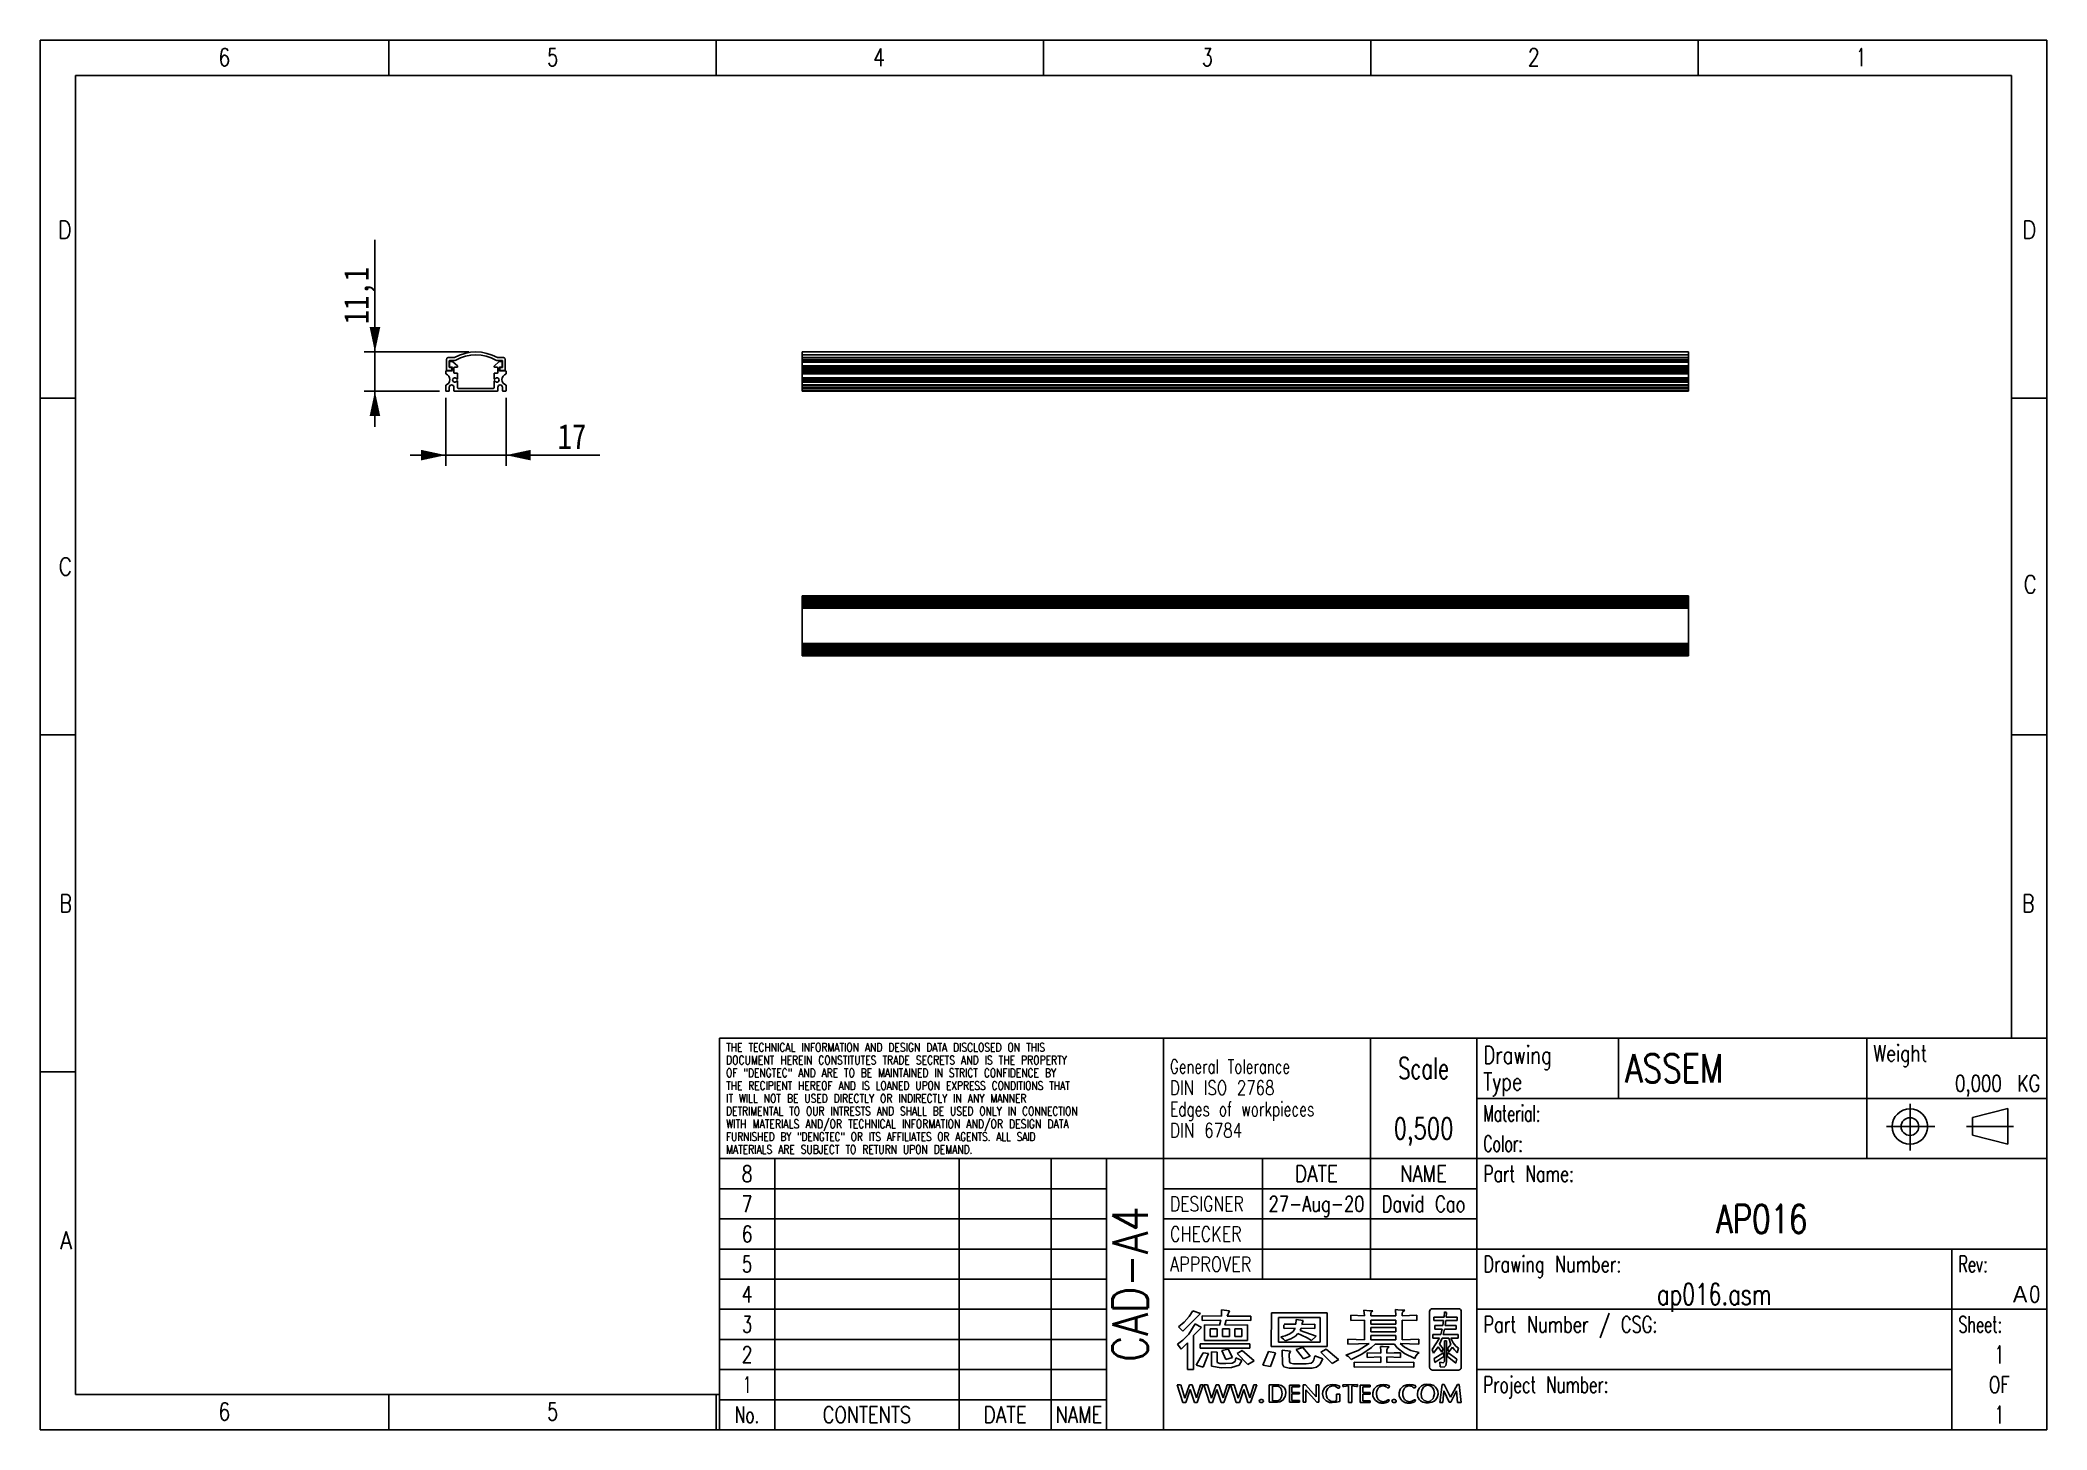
# Model space of a CAD drawing. Extents: x 14 to 580, y 14 to 406.
import ezdxf
from ezdxf.enums import TextEntityAlignment as Align

# ---------------------------------------------------------------- set-up
doc = ezdxf.new("R2010")
doc.units = 0
doc.header["$LTSCALE"] = 32.67
doc.layers.get('0').update_dxf_attribs({"linetype": 'CONTINUOUS'})
for name, color, linetype in [('AP0162', 7, 'CONTINUOUS'), ('AP0164', 7, 'CONTINUOUS'), ('AP0169', 7, 'CONTINUOUS')]:
    doc.layers.add(name, color=color, linetype=linetype)
doc.styles.get("Standard").update_dxf_attribs({"font": 'SIMHEI.SHX', "width": 0.85})
doc.styles.add('TEXTSTYLE_2', font='TXT.TTF')
doc.styles.add('TEXTSTYLE_3', font='TXT.TTF')
doc.styles.add('TEXTSTYLE_4', font='TXT.TTF')
doc.styles.add('TEXTSTYLE_5', font='TXT.TTF')
doc.styles.add('TEXTSTYLE_6', font='TXT.TTF')
doc.styles.add('TEXTSTYLE_8', font='gdt', dxfattribs={"width": 0.55})
doc.dimstyles.get("Standard").update_dxf_attribs({"dimtxt": 2.5, "dimasz": 2.5, "dimexe": 1.25, "dimexo": 0.625, "dimtad": 1, "dimcen": 2.5, "dimazin": 3, "dimtfac": 1, "dimtmove": 0, "dimatfit": 3})

# ---------------------------------------------------------------- blocks, each defined once
blk = doc.blocks.new('SYMBOL_283_BL0', base_point=(374.78, 34.86))
at = {"layer": 'AP0169', "color": 7}
for p, q in [((336.31, 41.86), (341.3, 46.84)), ((338.1, 45.94), (336.66, 44.38)), ((339.1, 47.61), (338.1, 45.94)), ((341.3, 46.84), (339.1, 47.61)), ((341.74, 46.12), (341.74, 44.85)), ((341.74, 46.12), (347.17, 46.03)), ((347.18, 47.9), (347.17, 46.03)), ((349.45, 47.59), (347.18, 47.9)), ((349.45, 47.59), (348.82, 46.03)), ((348.82, 46.03), (355.48, 46.08)), ((355.48, 46.08), (355.48, 44.86)), ((361.23, 37.51), (361.28, 46.99)), ((361.28, 46.99), (377.01, 47.02)), ((363.25, 45.72), (363.25, 38.77)), ((374.99, 45.72), (363.25, 45.72)), ((374.99, 38.77), (374.99, 45.72)), ((377.01, 47.02), (377.01, 37.51)), ((383.7, 46.32), (387.54, 46.15)), ((383.7, 46.32), (383.7, 44.83)), ((387.31, 47.76), (387.54, 46.15)), ((387.31, 47.76), (388.91, 47.61)), ((388.91, 47.61), (389.85, 47.6)), ((389.3, 46.78), (389.29, 46.15)), ((389.29, 46.15), (396.42, 46.15)), ((389.43, 47.18), (389.3, 46.78)), ((389.85, 47.6), (389.43, 47.18)), ((396.28, 47.96), (396.42, 46.15)), ((396.28, 47.96), (396.98, 47.88)), ((396.98, 47.88), (398.08, 47.8)), ((398.08, 47.8), (398.94, 47.79)), ((398.27, 47.21), (398.13, 46.82)), ((398.13, 46.82), (398.13, 46.14)), ((398.13, 46.14), (402.28, 46.31)), ((398.94, 47.79), (398.27, 47.21)), ((402.28, 46.31), (402.28, 44.82)), ((405.9, 47.37), (405.9, 31.66)), ((414.04, 48.16), (406.7, 48.16)), ((409.97, 45.82), (407.08, 45.82)), ((407.08, 45.82), (407.08, 44.8)), ((410.08, 47.31), (409.97, 45.82)), ((410.08, 47.31), (410.67, 47.13)), ((410.56, 45.82), (410.67, 47.13)), ((413.66, 45.82), (410.56, 45.82)), ((413.66, 44.8), (413.66, 45.82)), ((414.83, 31.66), (414.83, 47.37)), ((336.66, 44.38), (335.05, 43.09)), ((335.05, 43.09), (336.31, 41.86)), ((337.99, 41.01), (336.32, 39.31)), ((339.82, 43.9), (337.99, 41.01)), ((339.33, 40.59), (341.52, 42.91)), ((339.33, 31.06), (339.33, 40.59)), ((339.82, 43.9), (341.52, 42.91)), ((341.75, 44.85), (347, 44.96)), ((342.45, 43.66), (342.43, 39.24)), ((346.68, 43.55), (342.45, 43.66)), ((344.01, 42.51), (344.01, 40.37)), ((344.03, 42.51), (346.02, 42.51)), ((344.03, 40.37), (346.02, 40.37)), ((346.02, 40.37), (346.02, 42.51)), ((347, 44.97), (346.68, 43.55)), ((347.46, 42.51), (347.46, 40.37)), ((347.46, 42.51), (349.44, 42.51)), ((347.46, 40.37), (349.44, 40.37)), ((348.49, 44.95), (348.16, 43.54)), ((354.56, 43.65), (348.16, 43.54)), ((355.48, 44.86), (348.49, 44.95)), ((349.44, 40.37), (349.44, 42.51)), ((350.92, 42.51), (350.92, 40.37)), ((350.95, 42.51), (352.93, 42.51)), ((350.95, 40.37), (352.93, 40.37)), ((352.93, 40.37), (352.93, 42.51)), ((354.56, 43.65), (354.54, 39.24)), ((365.13, 40.5), (363.92, 40.21)), ((363.92, 40.21), (364.7, 39.62)), ((364.74, 43.64), (364.74, 42.62)), ((368.01, 42.72), (364.88, 42.59)), ((364.9, 43.83), (368.17, 43.81)), ((366.52, 41.04), (365.13, 40.5)), ((365.2, 39.07), (366.76, 39.68)), ((367.44, 41.77), (366.52, 41.04)), ((366.76, 39.68), (368.05, 40.46)), ((368.01, 42.72), (367.44, 41.77)), ((368.05, 40.46), (368.76, 41.14)), ((368.26, 45.12), (368.17, 43.81)), ((368.26, 45.12), (370.24, 44.84)), ((368.76, 41.14), (369.77, 40.72)), ((369.64, 42.72), (369.37, 42.06)), ((369.37, 42.06), (373.94, 40.46)), ((373.57, 42.59), (369.64, 42.72)), ((369.77, 40.72), (371.35, 39.95)), ((370.24, 44.84), (369.9, 43.72)), ((369.9, 43.72), (373.57, 43.84)), ((371.35, 39.95), (372.6, 39.21)), ((372.6, 39.21), (373.94, 40.46)), ((373.57, 43.84), (373.57, 42.59)), ((387.55, 44.97), (383.7, 44.83)), ((387.55, 44.97), (387.55, 39.42)), ((396.42, 44.97), (389.29, 44.97)), ((389.29, 44.97), (389.29, 43.82)), ((389.29, 43.82), (396.42, 43.82)), ((396.42, 42.86), (389.29, 42.86)), ((389.29, 42.86), (389.29, 41.61)), ((389.29, 41.61), (396.42, 41.61)), ((396.42, 40.65), (389.29, 40.65)), ((389.29, 40.65), (389.29, 39.43)), ((396.42, 43.82), (396.42, 44.97)), ((396.42, 41.61), (396.42, 42.86)), ((396.42, 39.43), (396.42, 40.65)), ((402.28, 44.82), (398.13, 44.97)), ((398.13, 44.97), (398.13, 39.42)), ((408.71, 39.88), (406.66, 36.7)), ((409.05, 40.91), (406.79, 40.91)), ((406.79, 40.91), (406.79, 39.88)), ((406.79, 39.88), (408.71, 39.88)), ((407.08, 44.8), (409.86, 44.8)), ((407.34, 43.47), (409.67, 43.47)), ((407.34, 43.47), (407.34, 42.44)), ((409.48, 42.44), (407.34, 42.44)), ((409.43, 39.88), (408.67, 38.17)), ((409.48, 42.44), (409.05, 40.91)), ((409.43, 39.88), (411.28, 39.88)), ((409.86, 44.8), (409.67, 43.47)), ((410.11, 42.44), (409.74, 40.91)), ((413.96, 40.91), (409.74, 40.91)), ((413.41, 42.44), (410.11, 42.44)), ((410.45, 44.8), (410.28, 43.47)), ((410.28, 43.47), (413.41, 43.47)), ((410.45, 44.8), (413.66, 44.8)), ((411.28, 39.88), (411.93, 38.06)), ((411.89, 39.88), (412.55, 38.56)), ((411.89, 39.88), (413.96, 39.88)), ((413.41, 43.47), (413.41, 42.44)), ((413.96, 40.91), (413.96, 39.88)), ((336.32, 39.31), (334.83, 38.16)), ((334.83, 38.16), (335.82, 36.75)), ((335.82, 36.75), (337.61, 38.59)), ((337.61, 38.59), (337.61, 31.06)), ((341.99, 35.73), (340.09, 32.21)), ((355.15, 38.27), (341.18, 38.29)), ((341.18, 38.29), (341.18, 37.02)), ((341.18, 37.02), (355.15, 37.05)), ((343.55, 35.51), (341.99, 35.73)), ((343.55, 35.51), (342.01, 31.65)), ((342.43, 39.24), (354.54, 39.24)), ((344.41, 35.97), (346.02, 35.87)), ((344.41, 35.97), (344.41, 31.96)), ((346.02, 35.87), (346.02, 33.01)), ((347.34, 36.35), (349.11, 36.76)), ((348.47, 33.89), (347.34, 36.35)), ((350.32, 34.42), (348.47, 33.89)), ((349.11, 36.76), (350.32, 34.42)), ((351.23, 34.29), (351.02, 33.3)), ((352.98, 33.6), (351.23, 34.29)), ((351.61, 35.53), (353.06, 36.36)), ((354.64, 32.44), (351.61, 35.53)), ((353.06, 36.36), (356.39, 33.51)), ((355.15, 37.07), (355.15, 38.27)), ((360.48, 36.11), (358.82, 32.24)), ((362.45, 35.75), (360.48, 36.11)), ((361.07, 31.88), (362.44, 35.73)), ((377.01, 37.51), (361.23, 37.51)), ((363.25, 38.77), (374.99, 38.77)), ((364.35, 36.45), (364.37, 32.53)), ((366.7, 36.24), (364.35, 36.45)), ((364.7, 39.62), (365.2, 39.07)), ((366.3, 35.37), (366.7, 36.24)), ((366.36, 33.14), (366.3, 35.37)), ((370.11, 37.22), (368.29, 36.62)), ((368.29, 36.62), (370.3, 34.05)), ((372.18, 34.78), (370.11, 37.22)), ((370.3, 34.05), (372.18, 34.78)), ((373.52, 34.89), (373.28, 33.73)), ((375.75, 34.06), (373.55, 34.88)), ((374.92, 32.44), (375.75, 34.06)), ((376.68, 36.78), (375.21, 35.88)), ((375.21, 35.88), (378.4, 32.71)), ((380.23, 33.8), (376.68, 36.78)), ((385.77, 36.42), (382.3, 35.06)), ((382.3, 35.06), (383.01, 34.67)), ((387.55, 39.42), (382.87, 39.59)), ((382.87, 39.59), (382.87, 38.15)), ((382.87, 38.15), (388.89, 38.33)), ((383.01, 34.67), (383.78, 33.85)), ((383.79, 33.85), (386.79, 35.34)), ((388.89, 38.33), (385.77, 36.42)), ((386.79, 35.34), (389.51, 37.2)), ((388.3, 35.77), (392.18, 35.63)), ((388.3, 35.77), (388.3, 34.44)), ((392.18, 34.59), (388.3, 34.44)), ((389.29, 39.43), (396.42, 39.43)), ((389.51, 37.2), (390.52, 38.18)), ((396.03, 38.18), (390.52, 38.18)), ((392.01, 37.55), (392.16, 36.21)), ((392.01, 37.55), (392.76, 37.48)), ((392.16, 36.21), (392.18, 35.63)), ((392.18, 34.59), (392.18, 32.96)), ((392.76, 37.48), (393.86, 37.44)), ((393.86, 36.58), (393.85, 35.64)), ((393.85, 35.64), (395.91, 35.68)), ((397.68, 34.44), (393.85, 34.58)), ((393.85, 34.58), (393.85, 32.96)), ((393.86, 37.44), (394.51, 37.42)), ((393.98, 36.94), (393.86, 36.58)), ((394.51, 37.42), (393.98, 36.94)), ((395.91, 35.68), (397.68, 35.76)), ((396.68, 37.26), (396.03, 38.18)), ((398.85, 35.57), (396.68, 37.26)), ((397.62, 38.33), (398.85, 37.29)), ((402.9, 38.14), (397.62, 38.33)), ((397.68, 35.76), (397.68, 34.44)), ((402.9, 39.59), (398.13, 39.42)), ((398.85, 37.29), (400.6, 36.43)), ((401.74, 34.12), (398.85, 35.57)), ((400.6, 36.43), (402.93, 35.85)), ((401.95, 34.7), (401.74, 34.12)), ((402.4, 35.36), (401.95, 34.7)), ((402.93, 35.85), (402.4, 35.36)), ((402.9, 39.59), (402.9, 38.14)), ((406.66, 36.7), (407, 35.61)), ((408.27, 37.39), (407, 35.61)), ((407.22, 34.16), (409.81, 35.76)), ((407.22, 34.16), (407.4, 33.02)), ((409.94, 34.7), (407.4, 33.02)), ((409.33, 35.87), (408.27, 37.39)), ((408.67, 38.17), (409.68, 36.85)), ((409.68, 36.85), (409.33, 35.87)), ((409.81, 35.76), (409.94, 34.7)), ((410.71, 39.08), (410.14, 39.08)), ((410.14, 39.08), (410.14, 33.81)), ((410.71, 39.08), (410.71, 33.14)), ((411.05, 35.78), (410.82, 34.8)), ((410.82, 34.8), (413.29, 32.77)), ((411.93, 38.06), (410.98, 36.93)), ((410.98, 36.93), (411.29, 35.98)), ((413.56, 33.97), (411.05, 35.78)), ((412.37, 37.32), (411.29, 35.98)), ((412.37, 37.32), (412.93, 36.56)), ((412.55, 38.56), (413.32, 37.62)), ((412.93, 36.56), (413.72, 35.74)), ((413.29, 32.77), (413.56, 33.97)), ((413.32, 37.62), (414.08, 37.01)), ((414.08, 37.01), (413.72, 35.74)), ((339.33, 31.06), (337.61, 31.06)), ((340.13, 32.2), (342.01, 31.65)), ((344.41, 31.96), (347.11, 31.54)), ((346.71, 32.76), (346.02, 33.01)), ((348.47, 32.69), (346.71, 32.76)), ((347.11, 31.54), (350.01, 31.58)), ((350.22, 32.79), (348.47, 32.69)), ((350.01, 31.58), (352.16, 32.24)), ((351.02, 33.3), (350.22, 32.79)), ((352.16, 32.24), (352.98, 33.6)), ((356.39, 33.51), (354.64, 32.44)), ((358.82, 32.24), (361.07, 31.88)), ((364.37, 32.53), (364.79, 31.79)), ((364.79, 31.79), (366.33, 31.38)), ((366.33, 31.38), (372.76, 31.4)), ((366.67, 32.78), (366.36, 33.14)), ((367.54, 32.62), (366.67, 32.78)), ((371.08, 32.61), (367.54, 32.62)), ((372.45, 32.8), (371.08, 32.61)), ((373.01, 33.17), (372.45, 32.8)), ((372.76, 31.4), (373.98, 31.68)), ((373.28, 33.73), (373.01, 33.17)), ((373.98, 31.68), (374.92, 32.44)), ((378.4, 32.71), (380.29, 33.83)), ((392.18, 32.96), (384.64, 33.11)), ((384.64, 33.11), (384.64, 31.65)), ((384.64, 31.65), (393.7, 31.79)), ((393.7, 31.79), (401.46, 31.65)), ((401.46, 33.11), (393.85, 32.96)), ((401.46, 31.65), (401.46, 33.11)), ((406.7, 30.86), (414.04, 30.86)), ((409.73, 32.95), (408.83, 33.07)), ((408.83, 33.07), (408.92, 31.75)), ((408.92, 31.75), (410.04, 31.72)), ((409.96, 33.06), (409.73, 32.95)), ((410.09, 33.3), (409.96, 33.06)), ((410.04, 31.72), (410.47, 32.16)), ((410.14, 33.81), (410.09, 33.3)), ((410.47, 32.16), (410.71, 33.14)), ((334.73, 26.7), (335.61, 26.69)), ((336.32, 21.74), (334.73, 26.7)), ((335.76, 26.69), (336.88, 22.98)), ((336.88, 22.98), (338.14, 26.7)), ((338.41, 25.4), (337.18, 21.74)), ((338.14, 26.7), (338.89, 26.69)), ((339.57, 21.74), (338.41, 25.4)), ((338.89, 26.69), (340.11, 23.03)), ((340.11, 23.03), (341.29, 26.7)), ((342.08, 26.69), (340.37, 21.74)), ((341.29, 26.7), (342.08, 26.69)), ((342.26, 26.7), (343.85, 21.74)), ((343.28, 26.69), (342.26, 26.7)), ((344.41, 22.98), (343.28, 26.69)), ((345.67, 26.69), (344.41, 22.98)), ((344.71, 21.74), (345.93, 25.4)), ((346.42, 26.69), (345.67, 26.69)), ((345.93, 25.4), (347.1, 21.74)), ((347.64, 23.03), (346.42, 26.69)), ((348.81, 26.7), (347.64, 23.03)), ((347.9, 21.74), (349.61, 26.69)), ((349.61, 26.69), (348.81, 26.7)), ((349.78, 26.7), (350.81, 26.69)), ((351.38, 21.74), (349.78, 26.7)), ((350.81, 26.69), (351.93, 22.98)), ((351.93, 22.98), (353.2, 26.7)), ((353.46, 25.4), (352.24, 21.74)), ((353.2, 26.7), (353.95, 26.69)), ((354.63, 21.74), (353.46, 25.4)), ((353.95, 26.69), (355.17, 23.03)), ((355.17, 23.03), (356.34, 26.7)), ((357.14, 26.69), (355.43, 21.74)), ((356.34, 26.7), (357.14, 26.69)), ((363.33, 26.7), (360.62, 26.69)), ((360.62, 26.69), (360.62, 21.81)), ((361.57, 26.34), (361.57, 22.14)), ((362.5, 26.33), (361.57, 26.33)), ((363.41, 26.19), (362.5, 26.33)), ((364.1, 26.54), (363.33, 26.7)), ((363.85, 25.89), (363.41, 26.19)), ((363.72, 22.54), (364.15, 23.29)), ((364.11, 25.32), (363.85, 25.89)), ((364.86, 25.99), (364.1, 26.54)), ((364.26, 24.62), (364.11, 25.32)), ((364.15, 23.29), (364.28, 24.25)), ((364.28, 24.25), (364.26, 24.62)), ((364.51, 22.4), (365.16, 23.39)), ((364.86, 25.99), (365.22, 25.26)), ((365.34, 24.42), (365.16, 23.39)), ((365.22, 25.26), (365.34, 24.42)), ((366.35, 26.63), (369.18, 26.63)), ((366.35, 21.81), (366.35, 26.63)), ((369.18, 26.17), (367.07, 26.17)), ((367.07, 26.17), (367.07, 24.58)), ((367.07, 24.58), (369.18, 24.58)), ((369.18, 24.13), (367.07, 24.13)), ((367.07, 24.13), (367.07, 22.24)), ((369.18, 26.63), (369.18, 26.17)), ((369.18, 24.58), (369.18, 24.13)), ((370.23, 21.81), (370.23, 26.69)), ((370.23, 26.69), (370.85, 26.69)), ((370.85, 26.69), (373.95, 23.28)), ((374.12, 21.81), (370.95, 25.32)), ((370.95, 25.32), (370.95, 21.81)), ((373.95, 23.28), (373.95, 26.69)), ((373.95, 26.69), (374.67, 26.69)), ((374.67, 26.69), (374.67, 21.81)), ((375.81, 24.84), (375.73, 24.14)), ((375.73, 24.14), (376.01, 22.92)), ((376.28, 25.85), (375.81, 24.84)), ((376.01, 22.92), (376.69, 22.14)), ((377.11, 26.48), (376.28, 25.85)), ((376.76, 24.7), (376.73, 24.22)), ((376.73, 24.22), (376.82, 23.5)), ((376.89, 25.2), (376.76, 24.7)), ((376.82, 23.5), (377.04, 22.96)), ((377.17, 25.7), (376.89, 25.2)), ((377.04, 22.96), (377.46, 22.43)), ((377.82, 26.7), (377.11, 26.48)), ((377.7, 26.15), (377.17, 25.7)), ((378.5, 26.43), (377.7, 26.15)), ((378.38, 26.78), (377.82, 26.7)), ((378.38, 26.78), (379.47, 26.73)), ((379.12, 26.37), (378.5, 26.43)), ((380.14, 25.75), (379.12, 26.37)), ((379.47, 26.73), (380.62, 26.34)), ((379.67, 22.24), (379.67, 24.08)), ((379.67, 24.08), (380.56, 24.08)), ((380.39, 25.75), (380.14, 25.75)), ((380.62, 26.34), (380.39, 25.75)), ((380.56, 24.08), (380.55, 22.02)), ((381.46, 26.74), (385.56, 26.75)), ((381.46, 26.74), (381.46, 26.23)), ((381.46, 26.23), (381.75, 26.23)), ((381.75, 26.23), (383.05, 26.39)), ((383.05, 26.39), (383.05, 21.74)), ((383.97, 21.74), (383.97, 26.39)), ((383.97, 26.39), (385.27, 26.23)), ((385.27, 26.23), (385.56, 26.23)), ((385.56, 26.75), (385.55, 26.26)), ((386.31, 26.56), (389.14, 26.56)), ((386.31, 21.74), (386.31, 26.56)), ((389.14, 26.1), (387.03, 26.1)), ((387.03, 26.1), (387.03, 24.51)), ((387.03, 24.51), (389.14, 24.51)), ((389.14, 24.06), (387.03, 24.06)), ((387.03, 24.06), (387.03, 22.17)), ((389.14, 26.56), (389.14, 26.1)), ((389.14, 24.51), (389.14, 24.06)), ((389.9, 24.19), (389.9, 24.18)), ((390.93, 24.18), (390.93, 24.27)), ((392.87, 26.75), (392.58, 26.74)), ((392.72, 26.44), (392.76, 26.44)), ((392.76, 26.44), (392.84, 26.43)), ((392.84, 26.43), (392.92, 26.42)), ((392.92, 26.42), (393.22, 26.35)), ((393.47, 26.71), (393.16, 26.73)), ((393.77, 26.68), (393.47, 26.71)), ((393.79, 26.06), (394.06, 25.84)), ((394.06, 25.84), (394.41, 25.84)), ((394.41, 25.84), (394.58, 26.4)), ((397.32, 24.19), (397.32, 24.18)), ((398.35, 24.18), (398.35, 24.27)), ((400.29, 26.75), (400, 26.74)), ((400.14, 26.44), (400.18, 26.44)), ((400.18, 26.44), (400.26, 26.43)), ((400.26, 26.43), (400.34, 26.42)), ((400.34, 26.42), (400.64, 26.35)), ((400.89, 26.71), (400.57, 26.73)), ((401.19, 26.68), (400.89, 26.71)), ((401.21, 26.06), (401.48, 25.84)), ((401.48, 25.84), (401.83, 25.84)), ((401.83, 25.84), (402, 26.4)), ((402.55, 24.94), (402.45, 24.18)), ((402.45, 24.18), (402.48, 23.72)), ((402.48, 23.72), (402.6, 23.22)), ((402.94, 25.75), (402.55, 24.94)), ((402.6, 23.22), (403.05, 22.48)), ((402.98, 25.79), (403.58, 26.41)), ((403.48, 24.23), (403.72, 25.22)), ((403.63, 23.24), (403.48, 24.23)), ((403.58, 26.41), (404.35, 26.75)), ((403.63, 23.24), (403.8, 22.85)), ((403.72, 25.22), (404.22, 26.05)), ((404.33, 22.26), (403.8, 22.85)), ((404.72, 26.42), (404.22, 26.05)), ((404.35, 26.75), (405.13, 26.86)), ((405.33, 26.56), (404.72, 26.42)), ((406.11, 26.81), (405.13, 26.86)), ((405.33, 26.56), (406.1, 26.37)), ((406.86, 22.85), (406.05, 22.08)), ((406.52, 26.09), (406.1, 26.37)), ((407.13, 26.49), (406.11, 26.81)), ((406.91, 25.62), (406.52, 26.09)), ((407.04, 23.24), (406.86, 22.85)), ((406.91, 25.62), (407.1, 25.21)), ((407.24, 24.23), (407.04, 23.24)), ((407.1, 25.21), (407.22, 24.73)), ((407.13, 26.49), (407.6, 26.06)), ((407.22, 24.73), (407.24, 24.23)), ((407.44, 22.3), (408.08, 23.15)), ((407.6, 26.06), (407.88, 25.69)), ((408.18, 24.96), (407.88, 25.69)), ((408.08, 23.15), (408.27, 24.08)), ((408.27, 24.08), (408.18, 24.96)), ((408.78, 21.74), (409.47, 26.75)), ((409.47, 26.75), (409.98, 26.75)), ((409.88, 24.96), (409.59, 21.74)), ((411.46, 21.85), (409.88, 24.96)), ((409.98, 26.75), (411.84, 23.21)), ((411.84, 23.21), (413.74, 26.75)), ((413.5, 25.02), (411.87, 21.85)), ((413.8, 21.74), (413.5, 25.02)), ((413.74, 26.75), (414.26, 26.75)), ((414.26, 26.75), (414.83, 21.74)), ((337.18, 21.74), (336.32, 21.74)), ((340.37, 21.74), (339.57, 21.74)), ((343.85, 21.74), (344.71, 21.74)), ((347.1, 21.74), (347.9, 21.74)), ((352.24, 21.74), (351.38, 21.74)), ((355.43, 21.74), (354.63, 21.74)), ((357.83, 22.06), (357.91, 22.39)), ((357.98, 21.77), (357.83, 22.06)), ((357.91, 22.39), (358.26, 22.58)), ((358.26, 21.68), (357.98, 21.77)), ((358.26, 22.58), (358.59, 22.59)), ((358.73, 21.71), (358.26, 21.68)), ((358.59, 22.59), (358.89, 22.44)), ((358.98, 21.92), (358.73, 21.71)), ((358.89, 22.44), (359.02, 22.21)), ((359.02, 22.21), (358.98, 21.92)), ((360.62, 21.81), (362.96, 21.81)), ((361.57, 22.14), (362.34, 22.14)), ((362.34, 22.14), (363.12, 22.21)), ((363.02, 21.81), (363.67, 21.91)), ((363.12, 22.21), (363.72, 22.54)), ((363.67, 21.91), (364.51, 22.4)), ((369.18, 21.81), (366.35, 21.81)), ((367.07, 22.24), (369.18, 22.24)), ((369.18, 22.24), (369.18, 21.81)), ((370.95, 21.81), (370.23, 21.81)), ((374.67, 21.81), (374.12, 21.81)), ((376.69, 22.14), (377.66, 21.75)), ((378.08, 22.07), (377.46, 22.43)), ((377.66, 21.75), (378.45, 21.7)), ((378.66, 21.96), (378.08, 22.07)), ((379.6, 21.79), (378.45, 21.7)), ((379.19, 22.03), (378.66, 21.96)), ((379.19, 22.03), (379.67, 22.24)), ((380.55, 22.02), (379.6, 21.79)), ((383.05, 21.74), (383.97, 21.74)), ((389.14, 21.74), (386.31, 21.74)), ((387.03, 22.17), (389.14, 22.17)), ((389.14, 22.17), (389.14, 21.74)), ((392.5, 21.56), (392.79, 21.56)), ((392.79, 21.56), (392.99, 21.57)), ((392.99, 21.57), (393.19, 21.59)), ((393.19, 21.59), (393.39, 21.63)), ((393.39, 21.63), (393.6, 21.67)), ((393.6, 21.67), (393.65, 21.69)), ((393.65, 21.69), (393.71, 21.7)), ((393.71, 21.7), (394.01, 21.8)), ((394.01, 21.8), (394.11, 21.85)), ((394.11, 21.85), (394.21, 21.9)), ((394.47, 22.47), (394.18, 22.46)), ((394.21, 21.9), (394.31, 21.96)), ((394.31, 21.96), (394.41, 22.02)), ((394.41, 22.02), (394.47, 22.47)), ((395.28, 21.98), (395.31, 22.3)), ((395.41, 21.77), (395.28, 21.98)), ((395.31, 22.3), (395.47, 22.51)), ((395.7, 21.68), (395.41, 21.77)), ((395.47, 22.51), (395.7, 22.58)), ((395.7, 22.58), (396.02, 22.59)), ((396.01, 21.68), (395.7, 21.68)), ((396.16, 21.71), (396.01, 21.68)), ((396.02, 22.59), (396.26, 22.5)), ((396.36, 21.85), (396.16, 21.71)), ((396.26, 22.5), (396.43, 22.3)), ((396.46, 22.12), (396.36, 21.85)), ((396.43, 22.3), (396.46, 22.12)), ((399.92, 21.56), (400.21, 21.56)), ((400.21, 21.56), (400.41, 21.57)), ((400.41, 21.57), (400.61, 21.59)), ((400.61, 21.59), (400.81, 21.63)), ((400.81, 21.63), (401.02, 21.67)), ((401.02, 21.67), (401.07, 21.69)), ((401.07, 21.69), (401.13, 21.7)), ((401.13, 21.7), (401.43, 21.8)), ((401.43, 21.8), (401.53, 21.85)), ((401.53, 21.85), (401.63, 21.9)), ((401.88, 22.47), (401.6, 22.46)), ((401.63, 21.9), (401.73, 21.96)), ((401.73, 21.96), (401.83, 22.02)), ((401.83, 22.02), (401.88, 22.47)), ((403.05, 22.48), (403.35, 22.22)), ((403.35, 22.22), (404.02, 21.83)), ((404.02, 21.83), (404.85, 21.63)), ((405.37, 21.9), (404.33, 22.26)), ((404.85, 21.63), (405.56, 21.62)), ((406.05, 22.08), (405.37, 21.9)), ((405.56, 21.62), (406.54, 21.79)), ((406.54, 21.79), (407.01, 22.01)), ((407.01, 22.01), (407.44, 22.3)), ((408.78, 21.74), (409.59, 21.74)), ((411.87, 21.85), (411.46, 21.85)), ((413.8, 21.74), (414.83, 21.74))]:
    blk.add_line(p, q, dxfattribs=at)
for centre, radius, start, end in [((406.7, 47.37), 0.799, 90, 180), ((414.04, 47.37), 0.799, 0, 90), ((406.7, 31.66), 0.799, 180, 270), ((414.04, 31.66), 0.799, 270, 360), ((392.4, 24.21), 2.5, 158.0467, 180.3952), ((392.82, 24.13), 2.93, 179.1046, 200.8922), ((392.6, 24.1), 2.73, 136.7287, 157.5392), ((392.36, 24.05), 2.46, 202.8963, 250.0701), ((392.3, 24.39), 2.32, 111.1471, 136.841), ((393.49, 24.31), 2.56, 160.119, 180.9693), ((394.42, 24.2), 3.49, 180.1894, 197.9684), ((392.9, 24.5), 1.94, 135.1351, 159.4747), ((392.58, 23.6), 1.55, 197.9155, 229.0523), ((392.53, 23.7), 3.04, 89.1542, 110.4525), ((392.91, 24.52), 1.94, 95.5685, 135.5687), ((392.97, 27.43), 0.691, 260.9564, 273.018), ((393.12, 27.48), 0.75, 261.6919, 272.7717), ((392.58, 24.37), 2.07, 63.4314, 72.1964), ((392.57, 24.35), 2.09, 54.3712, 63.3981), ((393.37, 24.06), 2.65, 68.5873, 81.3424), ((393.69, 24.97), 1.68, 58.0891, 67.5455), ((399.82, 24.21), 2.5, 158.0467, 180.3952), ((400.24, 24.13), 2.93, 179.1046, 200.8922), ((400.02, 24.1), 2.73, 136.7287, 157.5392), ((399.78, 24.05), 2.46, 202.8963, 250.0701), ((399.72, 24.39), 2.32, 111.1471, 136.841), ((400.91, 24.31), 2.56, 160.119, 180.9693), ((401.84, 24.2), 3.49, 180.1894, 197.9684), ((400.32, 24.5), 1.94, 135.1351, 159.4747), ((400, 23.6), 1.55, 197.9155, 229.0523), ((399.95, 23.7), 3.04, 89.1542, 110.4525), ((400.33, 24.52), 1.94, 95.5685, 135.5687), ((400.39, 27.43), 0.691, 260.9564, 273.018), ((400.54, 27.48), 0.75, 261.6919, 272.7717), ((400, 24.37), 2.08, 54.329, 72.1869), ((400.79, 24.06), 2.65, 68.5873, 81.3424), ((401.11, 24.97), 1.68, 58.0891, 67.5455), ((392.48, 24.41), 2.85, 250.2982, 270.5014), ((393.02, 24.11), 2.23, 229.1447, 246.9842), ((392.91, 23.89), 1.98, 247.3414, 266.3689), ((392.59, 24.53), 2.63, 274.3561, 282.4978), ((392.67, 24.17), 2.26, 282.3564, 291.9904), ((392.67, 24.31), 2.39, 290.9261, 300.3826), ((392.8, 24.1), 2.14, 300.1226, 310.0864), ((399.9, 24.41), 2.85, 250.2982, 270.5014), ((400.44, 24.11), 2.23, 229.1447, 246.9842), ((400.33, 23.89), 1.98, 247.3414, 266.3689), ((400.01, 24.53), 2.63, 274.3561, 282.4978), ((400.09, 24.17), 2.26, 282.3564, 291.9904), ((400.08, 24.31), 2.39, 290.9261, 300.3826), ((400.22, 24.1), 2.14, 300.1226, 310.0864)]:
    blk.add_arc(centre, radius, start, end, dxfattribs=at)
blk = doc.blocks.new('_FILLED')
at = {"color": 0, "linetype": 'BYBLOCK'}
blk.add_solid([(0, 0), (-1, 0.214), (-1, -0.214)], dxfattribs=at)
blk = doc.blocks.new('*D0')
at = {"layer": 'AP0164', "color": 3}
for p, q in [((128.4, 305.14), (128.4, 285.94)), ((145.4, 305.14), (145.4, 285.94)), ((128.4, 288.94), (118.4, 288.94)), ((118.4, 288.94), (136.9, 288.94)), ((171.85, 288.94), (136.9, 288.94)), ((145.4, 288.94), (171.85, 288.94))]:
    blk.add_line(p, q, dxfattribs=at)
at = {"layer": 'AP0164', "color": 3, "xscale": 7, "yscale": 7, "zscale": 7}
blk.add_blockref('_FILLED', (128.4, 288.94), dxfattribs=at)
at = {"layer": 'AP0164', "color": 3, "xscale": 7, "yscale": 7, "zscale": 7, "rotation": 180}
blk.add_blockref('_FILLED', (145.4, 288.94), dxfattribs=at)
at = {"layer": 'AP0164', "color": 3, "width": 0.85}
blk.add_text('17', height=7, dxfattribs=at).set_placement((159.95, 290.69))
blk = doc.blocks.new('*D1')
at = {"layer": 'AP0164', "color": 3}
for p, q in [((108.43, 318.04), (108.43, 349.64)), ((108.43, 349.64), (108.43, 312.49)), ((134.9, 318.04), (105.43, 318.04)), ((108.43, 296.94), (108.43, 312.49)), ((126.6, 306.94), (105.43, 306.94)), ((108.43, 306.94), (108.43, 296.94))]:
    blk.add_line(p, q, dxfattribs=at)
at = {"layer": 'AP0164', "color": 3, "xscale": 7, "yscale": 7, "zscale": 7}
for p, rotation in [((108.43, 318.04), 270), ((108.43, 306.94), 90)]:
    blk.add_blockref('_FILLED', p, dxfattribs=dict(at, rotation=rotation))
at = {"layer": 'AP0164', "color": 3, "width": 0.85}
blk.add_text('11,1', height=7, rotation=90, dxfattribs=at).set_placement((106.68, 325.84))

msp = doc.modelspace()

# ---------------------------------------------------------------- linework, layer by layer
at = {"layer": 'AP0162', "color": 7}
for p, q in [((228.913, 306.939), (228.913, 318.039)), ((228.913, 318.039), (478.913, 318.039)), ((228.913, 317.239), (478.913, 317.239)), ((478.913, 306.939), (478.913, 318.039)), ((128.404, 312.539), (128.404, 311.842)), ((128.604, 315.939), (128.604, 313.039)), ((130.154, 312.739), (128.604, 312.739)), ((128.804, 312.839), (129.954, 312.839)), ((130.752, 316.439), (129.104, 316.439)), ((129.404, 313.739), (129.404, 315.539)), ((129.504, 315.639), (130.752, 315.639)), ((129.504, 315.139), (129.504, 313.939)), ((129.954, 313.639), (129.504, 313.639)), ((130.275, 315.339), (129.704, 315.339)), ((129.704, 313.739), (130.154, 313.739)), ((130.154, 313.039), (130.154, 313.439)), ((130.354, 313.539), (130.354, 312.939)), ((131.69, 314.098), (130.412, 315.286)), ((130.704, 312.239), (130.704, 313.539)), ((130.904, 313.739), (131.554, 313.739)), ((131.754, 312.039), (130.904, 312.039)), ((131.754, 310.339), (131.754, 312.039)), ((142.904, 312.039), (142.054, 312.039)), ((142.054, 312.039), (142.054, 310.339)), ((143.396, 315.286), (142.118, 314.098)), ((142.254, 313.739), (142.904, 313.739)), ((144.704, 316.439), (143.056, 316.439)), ((143.056, 315.639), (144.304, 315.639)), ((143.104, 313.539), (143.104, 312.239)), ((143.454, 312.939), (143.454, 313.539)), ((144.104, 315.339), (143.533, 315.339)), ((143.654, 313.739), (144.104, 313.739)), ((143.654, 313.439), (143.654, 313.039)), ((145.204, 312.739), (143.654, 312.739)), ((144.304, 313.639), (143.854, 313.639)), ((143.854, 312.839), (145.004, 312.839)), ((144.304, 313.939), (144.304, 315.139)), ((144.404, 315.539), (144.404, 313.739)), ((145.204, 313.039), (145.204, 315.939)), ((145.404, 311.842), (145.404, 312.539)), ((228.913, 316.464), (478.913, 316.464)), ((228.913, 316.439), (478.913, 316.439)), ((228.913, 315.939), (478.913, 315.939)), ((228.913, 315.766), (478.913, 315.766)), ((228.913, 315.639), (478.913, 315.639)), ((228.913, 315.539), (478.913, 315.539)), ((228.913, 315.339), (478.913, 315.339)), ((228.913, 315.286), (478.913, 315.286)), ((228.913, 315.139), (478.913, 315.139)), ((228.913, 314.098), (478.913, 314.098)), ((228.913, 313.939), (478.913, 313.939)), ((228.913, 313.739), (478.913, 313.739)), ((228.913, 313.639), (478.913, 313.639)), ((228.913, 313.539), (478.913, 313.539)), ((228.913, 313.439), (478.913, 313.439)), ((228.913, 313.039), (478.913, 313.039)), ((228.913, 312.939), (478.913, 312.939)), ((228.913, 312.839), (478.913, 312.839)), ((228.913, 312.739), (478.913, 312.739)), ((228.913, 312.539), (478.913, 312.539)), ((228.913, 312.239), (478.913, 312.239)), ((228.913, 312.039), (478.913, 312.039)), ((228.913, 311.842), (478.913, 311.842)), ((128.404, 308.673), (128.404, 307.139)), ((128.604, 306.939), (129.204, 306.939)), ((129.404, 307.139), (129.404, 308.089)), ((130.704, 308.089), (130.704, 307.139)), ((130.904, 306.939), (142.904, 306.939)), ((131.52, 310.339), (131.754, 310.339)), ((131.754, 309.939), (131.52, 309.939)), ((131.754, 307.939), (131.754, 309.939)), ((141.854, 307.739), (131.954, 307.739)), ((142.054, 310.339), (142.288, 310.339)), ((142.288, 309.939), (142.054, 309.939)), ((142.054, 309.939), (142.054, 307.939)), ((143.104, 307.139), (143.104, 308.089)), ((144.404, 308.089), (144.404, 307.139)), ((144.604, 306.939), (145.204, 306.939)), ((145.404, 307.139), (145.404, 308.673)), ((228.913, 310.739), (478.913, 310.739)), ((228.913, 310.339), (478.913, 310.339)), ((228.913, 309.939), (478.913, 309.939)), ((228.913, 309.539), (478.913, 309.539)), ((228.913, 308.739), (478.913, 308.739)), ((228.913, 308.673), (478.913, 308.673)), ((228.913, 308.089), (478.913, 308.089)), ((228.913, 307.939), (478.913, 307.939)), ((228.913, 307.739), (478.913, 307.739)), ((228.913, 307.139), (478.913, 307.139)), ((228.913, 306.939), (478.913, 306.939)), ((228.913, 249.298), (228.913, 232.298)), ((228.913, 249.298), (478.913, 249.298)), ((228.913, 249.098), (478.913, 249.098)), ((478.913, 249.298), (478.913, 232.298)), ((228.913, 248.898), (478.913, 248.898)), ((228.913, 248.598), (478.913, 248.598)), ((228.913, 248.498), (478.913, 248.498)), ((228.913, 248.298), (478.913, 248.298)), ((228.913, 248.198), (478.913, 248.198)), ((228.913, 248.148), (478.913, 248.148)), ((228.913, 247.998), (478.913, 247.998)), ((228.913, 247.748), (478.913, 247.748)), ((228.913, 247.548), (478.913, 247.548)), ((228.913, 247.427), (478.913, 247.427)), ((228.913, 247.348), (478.913, 247.348)), ((228.913, 247.291), (478.913, 247.291)), ((228.913, 246.998), (478.913, 246.998)), ((228.913, 246.951), (478.913, 246.951)), ((228.913, 246.853), (478.913, 246.853)), ((228.913, 246.798), (478.913, 246.798)), ((228.913, 246.464), (478.913, 246.464)), ((228.913, 246.183), (478.913, 246.183)), ((228.913, 246.148), (478.913, 246.148)), ((228.913, 246.012), (478.913, 246.012)), ((228.913, 245.948), (478.913, 245.948)), ((228.913, 245.748), (478.913, 245.748)), ((228.913, 235.848), (478.913, 235.848)), ((228.913, 235.648), (478.913, 235.648)), ((228.913, 235.585), (478.913, 235.585)), ((228.913, 235.448), (478.913, 235.448)), ((228.913, 235.414), (478.913, 235.414)), ((228.913, 235.133), (478.913, 235.133)), ((228.913, 234.798), (478.913, 234.798)), ((228.913, 234.744), (478.913, 234.744)), ((228.913, 234.646), (478.913, 234.646)), ((228.913, 234.598), (478.913, 234.598)), ((228.913, 234.306), (478.913, 234.306)), ((228.913, 234.248), (478.913, 234.248)), ((228.913, 234.17), (478.913, 234.17)), ((228.913, 234.048), (478.913, 234.048)), ((228.913, 233.848), (478.913, 233.848)), ((228.913, 233.598), (478.913, 233.598)), ((228.913, 233.448), (478.913, 233.448)), ((228.913, 233.398), (478.913, 233.398)), ((228.913, 233.298), (478.913, 233.298)), ((228.913, 233.098), (478.913, 233.098)), ((228.913, 232.998), (478.913, 232.998)), ((228.913, 232.698), (478.913, 232.698)), ((228.913, 232.498), (478.913, 232.498)), ((228.913, 232.298), (478.913, 232.298))]:
    msp.add_line(p, q, dxfattribs=at)
for centre, radius, start, end in [((136.904, 305.611), 12.428, 60.84426, 119.15574), ((136.904, 305.611), 11.628, 60.84426, 119.15574), ((128.604, 312.539), 0.2, 90, 180), ((127.887, 310.258), 1.667, 288.05923, 71.94077), ((129.104, 315.939), 0.5, 90, 180), ((128.804, 313.039), 0.2, 180, 270), ((129.504, 315.539), 0.1, 90, 180), ((129.504, 313.739), 0.1, 180, 270), ((129.704, 315.139), 0.2, 90, 180), ((129.704, 313.939), 0.2, 180, 270), ((129.954, 313.439), 0.2, 0, 90), ((129.954, 313.039), 0.2, 270, 360), ((130.154, 313.539), 0.2, 0, 90), ((130.154, 312.939), 0.2, 270, 360), ((130.275, 315.139), 0.2, 47.1211, 90), ((130.904, 313.539), 0.2, 90, 180), ((130.904, 312.239), 0.2, 180, 270), ((130.752, 316.639), 0.2, 270, 299.15574), ((130.752, 316.639), 1, 270, 299.15574), ((131.554, 313.939), 0.2, 270, 360), ((131.554, 313.952), 0.2, 0, 47.1211), ((142.254, 313.952), 0.2, 132.8789, 180), ((142.254, 313.939), 0.2, 180, 270), ((143.056, 316.639), 1, 240.84426, 270), ((142.904, 313.539), 0.2, 0, 90), ((142.904, 312.239), 0.2, 270, 360), ((143.056, 316.639), 0.2, 240.84426, 270), ((143.533, 315.139), 0.2, 90, 132.8789), ((143.654, 313.539), 0.2, 90, 180), ((143.654, 312.939), 0.2, 180, 270), ((143.854, 313.439), 0.2, 90, 180), ((143.854, 313.039), 0.2, 180, 270), ((144.104, 315.139), 0.2, 0, 90), ((144.104, 313.939), 0.2, 270, 360), ((145.921, 310.258), 1.667, 108.05923, 251.94077), ((144.304, 315.539), 0.1, 0, 90), ((144.304, 313.739), 0.1, 270, 360), ((144.704, 315.939), 0.5, 0, 90), ((145.004, 313.039), 0.2, 270, 360), ((145.204, 312.539), 0.2, 0, 90), ((128.604, 307.139), 0.2, 180, 270), ((129.204, 307.139), 0.2, 270, 360), ((130.054, 308.089), 0.65, 0, 180), ((130.954, 310.139), 0.6, 19.47122, 340.52878), ((130.904, 307.139), 0.2, 180, 270), ((131.954, 307.939), 0.2, 180, 270), ((141.854, 307.939), 0.2, 270, 360), ((142.854, 310.139), 0.6, 199.47122, 160.52878), ((142.904, 307.139), 0.2, 270, 360), ((143.754, 308.089), 0.65, 0, 180), ((144.604, 307.139), 0.2, 180, 270), ((145.204, 307.139), 0.2, 270, 360)]:
    msp.add_arc(centre, radius, start, end, dxfattribs=at)
at = {"layer": 'AP0169', "color": 7}
for p, q in [((14, 14), (14, 406)), ((14, 406), (580, 406)), ((112.333, 396), (112.333, 406)), ((204.667, 396), (204.667, 406)), ((297, 396), (297, 406)), ((389.333, 406), (389.333, 396)), ((481.667, 396), (481.667, 406)), ((580, 14), (580, 406)), ((24, 24), (24, 396)), ((24, 396), (570, 396)), ((570, 124.5), (570, 396)), ((24, 305), (14, 305)), ((570, 305), (580, 305)), ((24, 210), (14, 210)), ((570, 210), (580, 210)), ((24, 115), (14, 115)), ((24, 24), (205.6, 24)), ((112.333, 24), (112.333, 14)), ((204.667, 24), (204.667, 14)), ((14, 14), (580, 14))]:
    msp.add_line(p, q, dxfattribs=at)
at = {"layer": 'AP0169', "color": 3}
for p, q in [((205.6, 124.5), (580, 124.5)), ((205.6, 124.5), (205.6, 14)), ((330.8, 124.5), (330.8, 14)), ((389.2, 124.5), (389.2, 56.5)), ((419.2, 124.5), (419.2, 14)), ((459.2, 124.5), (459.2, 107.5)), ((529.2, 124.5), (529.2, 90.5)), ((580, 124.5), (580, 14)), ((419.2, 107.5), (580, 107.5)), ((541.43, 92.825), (541.399, 105.961)), ((558.993, 102.122), (568.993, 104.622)), ((558.993, 102.122), (558.993, 97.122)), ((568.993, 104.622), (568.993, 94.622)), ((548.433, 99.553), (534.728, 99.553)), ((570.604, 99.553), (557.302, 99.553)), ((558.993, 97.122), (568.993, 94.622)), ((205.6, 90.5), (580, 90.5)), ((221.2, 90.5), (221.2, 14)), ((273.2, 90.5), (273.2, 14)), ((299.2, 90.5), (299.2, 14)), ((314.8, 90.5), (314.8, 14)), ((358.8, 90.5), (358.8, 56.5)), ((205.6, 82), (314.8, 82)), ((330.8, 82), (419.2, 82)), ((205.6, 73.5), (314.8, 73.5)), ((330.8, 73.5), (419.2, 73.5)), ((205.6, 65), (314.8, 65)), ((330.8, 65), (580, 65)), ((553.2, 65), (553.2, 14)), ((205.6, 56.5), (314.8, 56.5)), ((330.8, 56.5), (419.2, 56.5)), ((205.6, 48), (314.8, 48)), ((419.2, 48), (580, 48)), ((205.6, 39.5), (314.8, 39.5)), ((205.6, 31), (314.8, 31)), ((419.2, 31), (553.2, 31)), ((205.6, 22.5), (314.8, 22.5)), ((205.6, 14), (580, 14))]:
    msp.add_line(p, q, dxfattribs=at)
for radius in [5, 2.5]:
    msp.add_circle((541.387, 99.553), radius, dxfattribs=at)

# ---------------------------------------------------------------- block references
at = {"layer": 'AP0169', "color": 7}
msp.add_blockref('SYMBOL_283_BL0', (374.781, 34.864), dxfattribs=at)

# ---------------------------------------------------------------- texts
at = {"layer": 'AP0169', "color": 7, "style": 'TEXTSTYLE_2'}
for s, width, p in [('6', 0.785714, (67.634, 398.659)), ('4', 0.785714, (252.301, 398.659)), ('2', 0.785714, (436.967, 398.659)), ('D', 0.904762, (23, 350)), ('C', 0.833333, (23, 255)), ('B', 0.785714, (23, 160)), ('A', 0.857143, (23, 65)), ('6', 0.785714, (67.634, 16.659))]:
    msp.add_text(s, height=5, dxfattribs=dict(at, width=width)).set_placement(p, align=Align.RIGHT)
for s, width, p in [('5', 0.714286, (157.033, 398.659)), ('3', 0.714286, (341.699, 398.659)), ('1', 0.571429, (526.366, 398.659)), ('D', 0.904762, (573, 350)), ('B', 0.785714, (573, 160)), ('5', 0.714286, (157.033, 16.659))]:
    msp.add_text(s, height=5, dxfattribs=dict(at, width=width)).set_placement(p)
at = {"layer": 'AP0169', "color": 7, "style": 'TEXTSTYLE_2', "text_generation_flag": 2, "width": 0.833333}
msp.add_text('C', height=5, rotation=180, dxfattribs=at).set_placement((577.167, 255), align=Align.RIGHT)
at = {"layer": 'AP0169', "color": 3}
for s, height, style, width, p in [('THE TECHNICAL INFORMATION AND DESIGN DATA DISCLOSED ON THIS', 2.4, 'TEXTSTYLE_3', 0.786118, (207.475, 120.7)), ('DOCUMENT HEREIN CONSTITUTES TRADE SECRETS AND IS THE PROPERTY', 2.4, 'TEXTSTYLE_3', 0.790398, (207.475, 117.1)), ('Drawing', 5, 'TEXTSTYLE_5', 0.744898, (421.075, 117.25)), ('ASSEM', 8, 'TEXTSTYLE_5', 0.8, (461.075, 112)), ('Weight ', 4.6, 'TEXTSTYLE_5', 0.768707, (531.075, 117.95)), ('OF "DENGTEC" AND ARE TO BE MAINTAINED IN STRICT CONFIDENCE BY', 2.4, 'TEXTSTYLE_3', 0.782592, (207.475, 113.5)), ('General Tolerance', 4, 'TEXTSTYLE_4', 0.693277, (332.675, 114.5)), ('Type ', 5, 'TEXTSTYLE_5', 0.738095, (421.075, 109.75)), ('THE RECIPIENT HEREOF AND IS LOANED UPON EXPRESS CONDITIONS THAT', 2.4, 'TEXTSTYLE_3', 0.779289, (207.475, 109.9)), ('IT WILL NOT BE USED DIRECTLY OR INDIRECTLY IN ANY MANNER ', 2.4, 'TEXTSTYLE_3', 0.784879, (207.475, 106.3)), ('DIN ISO 2768', 4, 'TEXTSTYLE_4', 0.771825, (332.675, 108.5)), ('WITH MATERIALS AND/OR TECHNICAL INFORMATION AND/OR DESIGN DATA', 2.4, 'TEXTSTYLE_3', 0.797619, (207.475, 99.1)), ('DETRIMENTAL TO OUR INTRESTS AND SHALL BE USED ONLY IN CONNECTION ', 2.4, 'TEXTSTYLE_3', 0.780586, (207.475, 102.7)), ('Edges of workpieces', 4, 'TEXTSTYLE_4', 0.711779, (332.675, 102.5)), ('Material:', 4.6, 'TEXTSTYLE_5', 0.621693, (421.075, 100.95)), ('FURNISHED BY "DENGTEC" OR ITS AFFILIATES OR AGENTS. ALL SAID', 2.4, 'TEXTSTYLE_3', 0.76746, (207.475, 95.5)), ('DIN 6784', 4, 'TEXTSTYLE_4', 0.782738, (332.675, 96.5)), ('Color:', 4.6, 'TEXTSTYLE_5', 0.626984, (421.075, 92.45)), ('MATERIALS ARE SUBJECT TO RETURN UPON DEMAND.', 2.4, 'TEXTSTYLE_3', 0.785714, (207.475, 91.9)), ('Part Name:', 4.6, 'TEXTSTYLE_5', 0.7, (421.075, 83.95)), ('DESIGNER', 4.2, 'TEXTSTYLE_6', 0.764881, (332.675, 75.65)), ('CHECKER', 4.2, 'TEXTSTYLE_6', 0.778912, (332.675, 67.15)), ('APPROVER', 4.2, 'TEXTSTYLE_6', 0.791667, (332.675, 58.65)), ('Drawing Number:', 4.6, 'TEXTSTYLE_5', 0.72381, (421.075, 58.45)), ('Rev:', 4.6, 'TEXTSTYLE_5', 0.642857, (555.075, 58.45)), ('Part Number / CSG:', 4.6, 'TEXTSTYLE_5', 0.727513, (421.075, 41.45)), ('Sheet:', 4.6, 'TEXTSTYLE_5', 0.642857, (555.075, 41.45)), ('Project Number:', 4.6, 'TEXTSTYLE_5', 0.680952, (421.075, 24.45))]:
    msp.add_text(s, height=height, dxfattribs=dict(at, style=style, width=width)).set_placement(p)
at = {"layer": 'AP0169', "color": 3, "style": 'TEXTSTYLE_5'}
for s, height, width, p in [('Scale', 6, 0.671429, (404.2, 113)), ('0,500', 6, 0.728571, (404.2, 96)), ('8', 4.6, 0.785714, (213.4, 83.95)), ('DATE', 4.6, 0.833333, (374, 83.95)), ('NAME', 4.6, 0.803571, (404.2, 83.95)), ('7', 4.6, 0.785714, (213.4, 75.45)), ('27-Aug-20', 4.4, 0.761905, (374, 75.55)), ('David Cao', 4.6, 0.73545, (404.2, 75.45)), ('AP016', 8, 0.757143, (499.6, 69.5)), ('6', 4.6, 0.785714, (213.4, 66.95)), ('5', 4.6, 0.714286, (213.4, 58.45)), ('4', 4.6, 0.785714, (213.4, 49.95)), ('ap016.asm', 6, 0.722222, (486.2, 49.25)), ('3', 4.6, 0.714286, (213.4, 41.45)), ('2', 4.6, 0.785714, (213.4, 32.95)), ('1', 5, 0.571429, (566.6, 32.75)), ('1', 4.6, 0.571429, (213.4, 24.45)), ('OF', 4.6, 0.75, (566.6, 24.45)), ('No.', 4.6, 0.690476, (213.4, 15.95)), ('CONTENTS', 4.6, 0.800595, (247.2, 15.95)), ('DATE', 4.6, 0.833333, (286.2, 15.95)), ('NAME', 4.6, 0.803571, (307, 15.95)), ('1', 5, 0.571429, (566.6, 15.75))]:
    msp.add_text(s, height=height, dxfattribs=dict(at, width=width)).set_placement(p, align=Align.CENTER)
for s, width, p in [('0,000', 0.742857, (567.282, 109.45)), (' KG', 0.785714, (578.125, 109.45)), ('0', 0.785714, (578.125, 49.95))]:
    msp.add_text(s, height=4.6, dxfattribs=dict(at, width=width)).set_placement(p, align=Align.RIGHT)
at = {"layer": 'AP0169', "color": 3, "style": 'TEXTSTYLE_2', "width": 0.825397}
msp.add_text('CAD-A4', height=10, rotation=90, dxfattribs=at).set_placement((326.425, 77.012), align=Align.RIGHT)
at = {"layer": 'AP0169', "color": 3, "style": 'TEXTSTYLE_8'}
msp.add_text('A', height=4.6, dxfattribs=at).set_placement((574.511, 49.95), align=Align.RIGHT)

# ---------------------------------------------------------------- dimensions: what is measured, and where the dimension line sits
at = {"layer": 'AP0164', "color": 3}
dim = msp.add_linear_dim(base=(108.429, 306.939), p1=(134.904, 318.039), p2=(126.604, 306.939), angle=270, dimstyle='Standard', dxfattribs=at)
dim.commit()
dim.dimension.update_dxf_attribs({"geometry": '*D1', "text_midpoint": (103.179, 337.738), "dimtype": 128})
dim = msp.add_linear_dim(base=(145.404, 288.942), p1=(128.404, 305.139), p2=(145.404, 305.139), dimstyle='Standard', dxfattribs=at)
dim.commit()
dim.dimension.update_dxf_attribs({"geometry": '*D0', "text_midpoint": (165.903, 294.192), "dimtype": 128})

doc.saveas('drawing.dxf')
